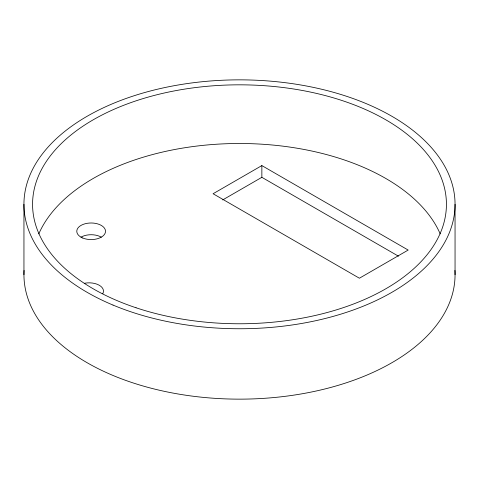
<?xml version="1.0" encoding="UTF-8"?>
<svg xmlns="http://www.w3.org/2000/svg" width="479" height="479" viewBox="0 0 479 479"><rect width="100%" height="100%" fill="white"/><g stroke="black" fill="none" stroke-linecap="round" stroke-linejoin="round"><path stroke-width="0.72" d="M261.857 165.584L213.083 193.744L359.4 278.221L408.174 250.062L261.857 165.584L261.857 177.314L398.462 256.187M222.705 199.917L261.857 177.314M455.05 204.299L455.05 274.701M23.95 204.299L23.95 274.701M454.924 270.407A215.55 124.444 0 0 1 239.5 399.145A215.55 124.444 0 0 1 24.076 270.407M38.799 233.878A206.928 119.469 0 0 1 239.5 143.496A206.928 119.469 0 0 1 440.201 233.878M80.987 237.153A14.37 8.299 0 0 1 101.308 237.153M84.759 283.221A14.37 8.299 0 0 1 99.279 285.256A14.37 8.299 0 0 1 102.805 293.639M113.02 305.075A215.55 124.444 0 0 0 453.894 217.155A215.55 124.444 0 0 0 151.58 90.675A215.55 124.444 0 0 0 113.02 305.075M136.036 307.763A206.928 119.469 0 0 0 446.428 204.299A206.928 119.469 0 0 0 136.036 100.835A206.928 119.469 0 0 0 136.036 307.763M82.717 238.003A14.37 8.299 0 0 0 105.44 232.141A14.37 8.299 0 0 0 85.286 223.711A14.37 8.299 0 0 0 82.717 238.003"/></g></svg>
